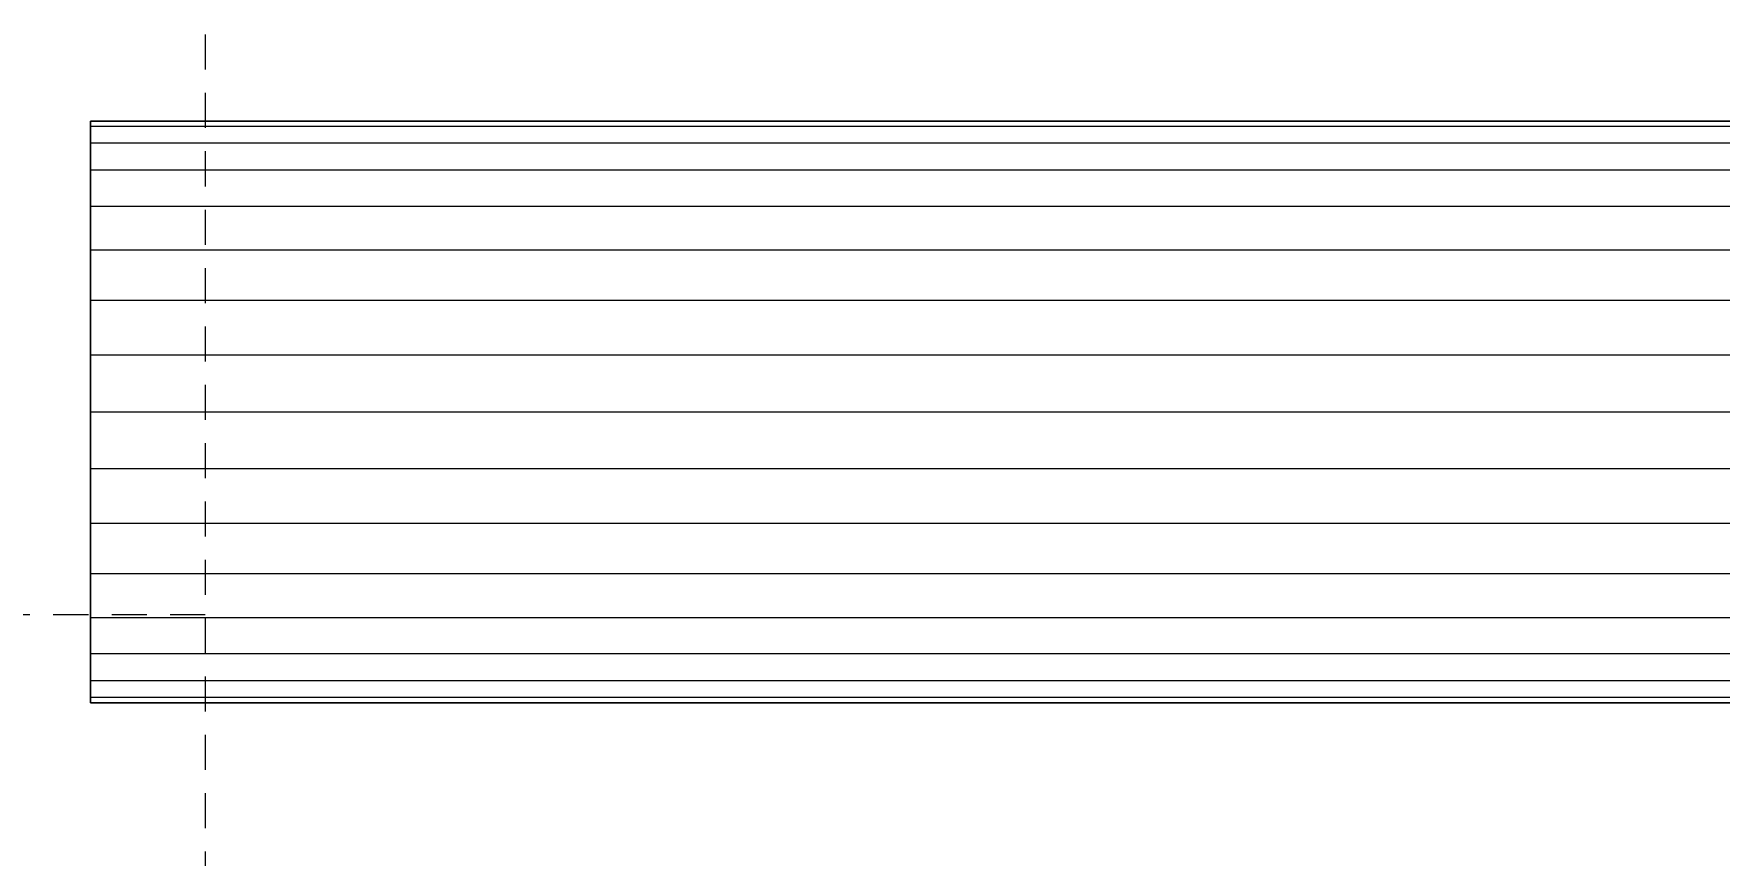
# Model space of a CAD drawing. Header units: millimetres. Extents: x -22443 to 8019, y 3751 to 17584.
# Drawn here: x -19439.3 to -19324.7, y 12700.1 to 12756 of the extents above; entities that cross this region are included whole.
import ezdxf

# ---------------------------------------------------------------- set-up
doc = ezdxf.new("R2010")
doc.units = ezdxf.units.MM
doc.linetypes.add('Overhead', pattern=[3.96875, 2.38125, -1.5875])
for name, color, linetype, lineweight in [('A-ANNO-DIMS', 211, 'Continuous', 9), ('A-ANNO-DIMS-50', 211, 'Continuous', 9), ('A-GENM', 13, 'Continuous', 18), ('S-STRS-MBND', 31, 'Overhead', 18)]:
    doc.layers.add(name, color=color, linetype=linetype, lineweight=lineweight)
doc.styles.add('Arial', font='arial.ttf', dxfattribs={"height": 125})
doc.dimstyles.new('Diagonal_-_2_5mm_Arial', dxfattribs={"dimscale": 304.8, "dimtxt": 127.532425, "dimasz": 0.492126, "dimexe": 0.393701, "dimexo": 0.246063, "dimgap": 0.287073, "dimtad": 1, "dimdec": 0, "dimzin": 0, "dimdsep": 46, "dimtxsty": 'Arial', "dimblk1": 'OBLIQUE', "dimblk2": 'OBLIQUE', "dimsah": 1, "dimcen": 0.09, "dimdle": 0.393701, "dimazin": 0, "dimtfac": 1, "dimtdec": 4, "dimtix": 1, "dimtmove": 0, "dimatfit": 3, "dimfxl": 1, "dimtvp": 1, "dimtolj": 1, "dimtzin": 0, "dimarcsym": 2})

# ---------------------------------------------------------------- blocks, each defined once
blk = doc.blocks.new('Nevera de autoservicio single - Nevera de autoservicio single-466915-Level 1')
at = {"layer": 'A-GENM'}
for p, q in [((255.92, 585.81), (255.92, 586.19)), ((255.92, 586.19), (255.92, 585.81)), ((454.75, 586.19), (255.92, 586.19)), ((255.92, 586.19), (255.92, 585.81)), ((454.75, 586.19), (255.92, 586.19)), ((255.92, 586.19), (255.92, 585.81)), ((255.92, 585.81), (255.92, 586.19)), ((255.92, 586.19), (255.92, 585.81)), ((454.75, 586.19), (255.92, 586.19)), ((255.92, 585.81), (255.92, 586.19)), ((454.75, 586.19), (255.92, 586.19)), ((255.92, 586.19), (255.92, 585.81)), ((255.92, 585.81), (255.92, 586.19)), ((255.92, 586.19), (255.92, 585.81)), ((454.75, 586.19), (255.92, 586.19)), ((255.92, 585.81), (255.92, 586.19)), ((454.75, 586.19), (255.92, 586.19)), ((255.92, 586.19), (255.92, 585.81)), ((255.92, 585.81), (255.92, 586.19)), ((255.92, 586.19), (255.92, 585.81)), ((454.75, 586.19), (255.92, 586.19)), ((255.92, 586.19), (255.92, 585.81)), ((454.75, 586.19), (255.92, 586.19)), ((255.92, 586.19), (255.92, 585.81)), ((255.92, 585.81), (255.92, 586.19)), ((255.92, 586.19), (255.92, 585.81)), ((255.92, 586.19), (454.75, 586.19)), ((255.92, 586.19), (255.92, 585.81)), ((454.75, 586.19), (255.92, 586.19)), ((255.92, 586.19), (255.92, 585.81)), ((255.92, 585.81), (255.92, 586.19)), ((255.92, 586.19), (255.92, 585.81)), ((255.92, 586.19), (454.75, 586.19)), ((255.92, 586.19), (255.92, 585.81)), ((454.75, 586.19), (255.92, 586.19)), ((255.92, 586.19), (255.92, 585.81)), ((255.92, 584.68), (255.92, 585.81)), ((255.92, 585.81), (255.92, 584.68)), ((454.75, 585.81), (255.92, 585.81)), ((454.75, 585.81), (255.92, 585.81)), ((255.92, 584.68), (255.92, 585.81)), ((454.75, 585.81), (255.92, 585.81)), ((255.92, 585.81), (255.92, 584.68)), ((454.75, 585.81), (255.92, 585.81)), ((255.92, 584.68), (255.92, 585.81)), ((255.92, 585.81), (255.92, 584.68)), ((454.75, 585.81), (255.92, 585.81)), ((454.75, 585.81), (255.92, 585.81)), ((255.92, 584.68), (255.92, 585.81)), ((454.75, 585.81), (255.92, 585.81)), ((255.92, 585.81), (255.92, 584.68)), ((454.75, 585.81), (255.92, 585.81)), ((255.92, 584.68), (255.92, 585.81)), ((255.92, 585.81), (255.92, 584.68)), ((454.75, 585.81), (255.92, 585.81)), ((454.75, 585.81), (255.92, 585.81)), ((255.92, 584.68), (255.92, 585.81)), ((454.75, 585.81), (255.92, 585.81)), ((255.92, 585.81), (255.92, 584.68)), ((454.75, 585.81), (255.92, 585.81)), ((255.92, 584.68), (255.92, 585.81)), ((255.92, 585.81), (255.92, 584.68)), ((454.75, 585.81), (255.92, 585.81)), ((454.75, 585.81), (255.92, 585.81)), ((255.92, 584.68), (255.92, 585.81)), ((454.75, 585.81), (255.92, 585.81)), ((255.92, 585.81), (255.92, 584.68)), ((454.75, 585.81), (255.92, 585.81)), ((255.92, 584.68), (255.92, 585.81)), ((255.92, 585.81), (255.92, 584.68)), ((454.75, 585.81), (255.92, 585.81)), ((454.75, 585.81), (255.92, 585.81)), ((255.92, 584.68), (255.92, 585.81)), ((454.75, 585.81), (255.92, 585.81)), ((255.92, 585.81), (255.92, 584.68)), ((454.75, 585.81), (255.92, 585.81)), ((255.92, 584.68), (255.92, 585.81)), ((255.92, 585.81), (255.92, 584.68)), ((454.75, 585.81), (255.92, 585.81)), ((454.75, 585.81), (255.92, 585.81)), ((255.92, 584.68), (255.92, 585.81)), ((454.75, 585.81), (255.92, 585.81)), ((255.92, 585.81), (255.92, 584.68)), ((454.75, 585.81), (255.92, 585.81)), ((255.92, 582.86), (255.92, 584.68)), ((255.92, 582.86), (255.92, 584.68)), ((454.75, 584.68), (255.92, 584.68)), ((454.75, 584.68), (255.92, 584.68)), ((255.92, 582.86), (255.92, 584.68)), ((454.75, 584.68), (255.92, 584.68)), ((255.92, 584.68), (255.92, 582.86)), ((454.75, 584.68), (255.92, 584.68)), ((255.92, 582.86), (255.92, 584.68)), ((255.92, 582.86), (255.92, 584.68)), ((454.75, 584.68), (255.92, 584.68)), ((454.75, 584.68), (255.92, 584.68)), ((255.92, 582.86), (255.92, 584.68)), ((454.75, 584.68), (255.92, 584.68)), ((255.92, 584.68), (255.92, 582.86)), ((454.75, 584.68), (255.92, 584.68)), ((255.92, 582.86), (255.92, 584.68)), ((255.92, 582.86), (255.92, 584.68)), ((454.75, 584.68), (255.92, 584.68)), ((454.75, 584.68), (255.92, 584.68)), ((255.92, 582.86), (255.92, 584.68)), ((454.75, 584.68), (255.92, 584.68)), ((255.92, 584.68), (255.92, 582.86)), ((454.75, 584.68), (255.92, 584.68)), ((255.92, 582.86), (255.92, 584.68)), ((255.92, 582.86), (255.92, 584.68)), ((454.75, 584.68), (255.92, 584.68)), ((454.75, 584.68), (255.92, 584.68)), ((255.92, 582.86), (255.92, 584.68)), ((454.75, 584.68), (255.92, 584.68)), ((255.92, 584.68), (255.92, 582.86)), ((454.75, 584.68), (255.92, 584.68)), ((255.92, 582.86), (255.92, 584.68)), ((255.92, 582.86), (255.92, 584.68)), ((454.75, 584.68), (255.92, 584.68)), ((454.75, 584.68), (255.92, 584.68)), ((255.92, 582.86), (255.92, 584.68)), ((454.75, 584.68), (255.92, 584.68)), ((255.92, 584.68), (255.92, 582.86)), ((454.75, 584.68), (255.92, 584.68)), ((255.92, 582.86), (255.92, 584.68)), ((255.92, 582.86), (255.92, 584.68)), ((454.75, 584.68), (255.92, 584.68)), ((454.75, 584.68), (255.92, 584.68)), ((255.92, 582.86), (255.92, 584.68)), ((454.75, 584.68), (255.92, 584.68)), ((255.92, 584.68), (255.92, 582.86)), ((454.75, 584.68), (255.92, 584.68)), ((255.92, 580.39), (255.92, 582.86)), ((255.92, 582.86), (255.92, 580.39)), ((454.75, 582.86), (255.92, 582.86)), ((454.75, 582.86), (255.92, 582.86)), ((255.92, 580.39), (255.92, 582.86)), ((454.75, 582.86), (255.92, 582.86)), ((255.92, 582.86), (255.92, 580.39)), ((454.75, 582.86), (255.92, 582.86)), ((255.92, 580.39), (255.92, 582.86)), ((255.92, 582.86), (255.92, 580.39)), ((454.75, 582.86), (255.92, 582.86)), ((454.75, 582.86), (255.92, 582.86)), ((255.92, 580.39), (255.92, 582.86)), ((454.75, 582.86), (255.92, 582.86)), ((255.92, 582.86), (255.92, 580.39)), ((454.75, 582.86), (255.92, 582.86)), ((255.92, 580.39), (255.92, 582.86)), ((255.92, 580.39), (255.92, 582.86)), ((454.75, 582.86), (255.92, 582.86)), ((454.75, 582.86), (255.92, 582.86)), ((255.92, 580.39), (255.92, 582.86)), ((454.75, 582.86), (255.92, 582.86)), ((255.92, 582.86), (255.92, 580.39)), ((454.75, 582.86), (255.92, 582.86)), ((255.92, 580.39), (255.92, 582.86)), ((255.92, 582.86), (255.92, 580.39)), ((454.75, 582.86), (255.92, 582.86)), ((454.75, 582.86), (255.92, 582.86)), ((255.92, 580.39), (255.92, 582.86)), ((454.75, 582.86), (255.92, 582.86)), ((255.92, 582.86), (255.92, 580.39)), ((454.75, 582.86), (255.92, 582.86)), ((255.92, 580.39), (255.92, 582.86)), ((255.92, 580.39), (255.92, 582.86)), ((454.75, 582.86), (255.92, 582.86)), ((454.75, 582.86), (255.92, 582.86)), ((255.92, 580.39), (255.92, 582.86)), ((454.75, 582.86), (255.92, 582.86)), ((255.92, 582.86), (255.92, 580.39)), ((454.75, 582.86), (255.92, 582.86)), ((255.92, 580.39), (255.92, 582.86)), ((255.92, 580.39), (255.92, 582.86)), ((454.75, 582.86), (255.92, 582.86)), ((454.75, 582.86), (255.92, 582.86)), ((255.92, 580.39), (255.92, 582.86)), ((454.75, 582.86), (255.92, 582.86)), ((255.92, 582.86), (255.92, 580.39)), ((454.75, 582.86), (255.92, 582.86)), ((255.92, 580.39), (255.92, 577.4)), ((255.92, 580.39), (255.92, 577.4)), ((454.75, 580.39), (255.92, 580.39)), ((454.75, 580.39), (255.92, 580.39)), ((255.92, 577.4), (255.92, 580.39)), ((454.75, 580.39), (255.92, 580.39)), ((255.92, 580.39), (255.92, 577.4)), ((454.75, 580.39), (255.92, 580.39)), ((255.92, 580.39), (255.92, 577.4)), ((255.92, 580.39), (255.92, 577.4)), ((454.75, 580.39), (255.92, 580.39)), ((454.75, 580.39), (255.92, 580.39)), ((255.92, 577.4), (255.92, 580.39)), ((454.75, 580.39), (255.92, 580.39)), ((255.92, 580.39), (255.92, 577.4)), ((454.75, 580.39), (255.92, 580.39)), ((255.92, 577.4), (255.92, 580.39)), ((255.92, 580.39), (255.92, 577.4)), ((454.75, 580.39), (255.92, 580.39)), ((454.75, 580.39), (255.92, 580.39)), ((255.92, 577.4), (255.92, 580.39)), ((454.75, 580.39), (255.92, 580.39)), ((255.92, 580.39), (255.92, 577.4)), ((454.75, 580.39), (255.92, 580.39)), ((255.92, 580.39), (255.92, 577.4)), ((255.92, 580.39), (255.92, 577.4)), ((454.75, 580.39), (255.92, 580.39)), ((454.75, 580.39), (255.92, 580.39)), ((255.92, 577.4), (255.92, 580.39)), ((454.75, 580.39), (255.92, 580.39)), ((255.92, 580.39), (255.92, 577.4)), ((454.75, 580.39), (255.92, 580.39)), ((255.92, 580.39), (255.92, 577.4)), ((255.92, 580.39), (255.92, 577.4)), ((454.75, 580.39), (255.92, 580.39)), ((454.75, 580.39), (255.92, 580.39)), ((255.92, 577.4), (255.92, 580.39)), ((454.75, 580.39), (255.92, 580.39)), ((255.92, 580.39), (255.92, 577.4)), ((454.75, 580.39), (255.92, 580.39)), ((255.92, 577.4), (255.92, 580.39)), ((255.92, 580.39), (255.92, 577.4)), ((454.75, 580.39), (255.92, 580.39)), ((454.75, 580.39), (255.92, 580.39)), ((255.92, 577.4), (255.92, 580.39)), ((454.75, 580.39), (255.92, 580.39)), ((255.92, 580.39), (255.92, 577.4)), ((454.75, 580.39), (255.92, 580.39)), ((255.92, 573.98), (255.92, 577.4)), ((255.92, 577.4), (255.92, 573.98)), ((454.75, 577.4), (255.92, 577.4)), ((454.75, 577.4), (255.92, 577.4)), ((255.92, 573.98), (255.92, 577.4)), ((454.75, 577.4), (255.92, 577.4)), ((255.92, 577.4), (255.92, 573.98)), ((454.75, 577.4), (255.92, 577.4)), ((255.92, 573.98), (255.92, 577.4)), ((255.92, 577.4), (255.92, 573.98)), ((454.75, 577.4), (255.92, 577.4)), ((454.75, 577.4), (255.92, 577.4)), ((255.92, 573.98), (255.92, 577.4)), ((454.75, 577.4), (255.92, 577.4)), ((255.92, 577.4), (255.92, 573.98)), ((454.75, 577.4), (255.92, 577.4)), ((255.92, 577.4), (255.92, 573.98)), ((255.92, 577.4), (255.92, 573.98)), ((454.75, 577.4), (255.92, 577.4)), ((454.75, 577.4), (255.92, 577.4)), ((255.92, 573.98), (255.92, 577.4)), ((454.75, 577.4), (255.92, 577.4)), ((255.92, 577.4), (255.92, 573.98)), ((454.75, 577.4), (255.92, 577.4)), ((255.92, 573.98), (255.92, 577.4)), ((255.92, 577.4), (255.92, 573.98)), ((454.75, 577.4), (255.92, 577.4)), ((454.75, 577.4), (255.92, 577.4)), ((255.92, 573.98), (255.92, 577.4)), ((454.75, 577.4), (255.92, 577.4)), ((255.92, 577.4), (255.92, 573.98)), ((454.75, 577.4), (255.92, 577.4)), ((255.92, 573.98), (255.92, 577.4)), ((255.92, 577.4), (255.92, 573.98)), ((454.75, 577.4), (255.92, 577.4)), ((454.75, 577.4), (255.92, 577.4)), ((255.92, 573.98), (255.92, 577.4)), ((454.75, 577.4), (255.92, 577.4)), ((255.92, 577.4), (255.92, 573.98)), ((454.75, 577.4), (255.92, 577.4)), ((255.92, 577.4), (255.92, 573.98)), ((255.92, 577.4), (255.92, 573.98)), ((454.75, 577.4), (255.92, 577.4)), ((454.75, 577.4), (255.92, 577.4)), ((255.92, 573.98), (255.92, 577.4)), ((454.75, 577.4), (255.92, 577.4)), ((255.92, 577.4), (255.92, 573.98)), ((454.75, 577.4), (255.92, 577.4)), ((255.92, 570.26), (255.92, 573.98)), ((255.92, 570.26), (255.92, 573.98)), ((454.75, 573.98), (255.92, 573.98)), ((454.75, 573.98), (255.92, 573.98)), ((255.92, 570.26), (255.92, 573.98)), ((454.75, 573.98), (255.92, 573.98)), ((255.92, 573.98), (255.92, 570.26)), ((454.75, 573.98), (255.92, 573.98)), ((255.92, 573.98), (255.92, 570.26)), ((255.92, 573.98), (255.92, 570.26)), ((454.75, 573.98), (255.92, 573.98)), ((454.75, 573.98), (255.92, 573.98)), ((255.92, 570.26), (255.92, 573.98)), ((454.75, 573.98), (255.92, 573.98)), ((255.92, 573.98), (255.92, 570.26)), ((454.75, 573.98), (255.92, 573.98)), ((255.92, 570.26), (255.92, 573.98)), ((255.92, 570.26), (255.92, 573.98)), ((454.75, 573.98), (255.92, 573.98)), ((454.75, 573.98), (255.92, 573.98)), ((255.92, 570.26), (255.92, 573.98)), ((454.75, 573.98), (255.92, 573.98)), ((255.92, 573.98), (255.92, 570.26)), ((454.75, 573.98), (255.92, 573.98)), ((255.92, 570.26), (255.92, 573.98)), ((255.92, 570.26), (255.92, 573.98)), ((454.75, 573.98), (255.92, 573.98)), ((454.75, 573.98), (255.92, 573.98)), ((255.92, 570.26), (255.92, 573.98)), ((454.75, 573.98), (255.92, 573.98)), ((255.92, 573.98), (255.92, 570.26)), ((454.75, 573.98), (255.92, 573.98)), ((255.92, 573.98), (255.92, 570.26)), ((255.92, 573.98), (255.92, 570.26)), ((454.75, 573.98), (255.92, 573.98)), ((454.75, 573.98), (255.92, 573.98)), ((255.92, 570.26), (255.92, 573.98)), ((454.75, 573.98), (255.92, 573.98)), ((255.92, 573.98), (255.92, 570.26)), ((454.75, 573.98), (255.92, 573.98)), ((255.92, 570.26), (255.92, 573.98)), ((255.92, 570.26), (255.92, 573.98)), ((454.75, 573.98), (255.92, 573.98)), ((454.75, 573.98), (255.92, 573.98)), ((255.92, 570.26), (255.92, 573.98)), ((454.75, 573.98), (255.92, 573.98)), ((255.92, 573.98), (255.92, 570.26)), ((454.75, 573.98), (255.92, 573.98)), ((255.92, 566.4), (255.92, 570.26)), ((255.92, 566.4), (255.92, 570.26)), ((454.75, 570.26), (255.92, 570.26)), ((454.75, 570.26), (255.92, 570.26)), ((255.92, 566.4), (255.92, 570.26)), ((454.75, 570.26), (255.92, 570.26)), ((255.92, 570.26), (255.92, 566.4)), ((454.75, 570.26), (255.92, 570.26)), ((255.92, 566.4), (255.92, 570.26)), ((255.92, 570.26), (255.92, 566.4)), ((454.75, 570.26), (255.92, 570.26)), ((454.75, 570.26), (255.92, 570.26)), ((255.92, 566.4), (255.92, 570.26)), ((454.75, 570.26), (255.92, 570.26)), ((255.92, 570.26), (255.92, 566.4)), ((454.75, 570.26), (255.92, 570.26)), ((255.92, 566.4), (255.92, 570.26)), ((255.92, 566.4), (255.92, 570.26)), ((454.75, 570.26), (255.92, 570.26)), ((454.75, 570.26), (255.92, 570.26)), ((255.92, 566.4), (255.92, 570.26)), ((454.75, 570.26), (255.92, 570.26)), ((255.92, 570.26), (255.92, 566.4)), ((454.75, 570.26), (255.92, 570.26)), ((255.92, 566.4), (255.92, 570.26)), ((255.92, 566.4), (255.92, 570.26)), ((454.75, 570.26), (255.92, 570.26)), ((454.75, 570.26), (255.92, 570.26)), ((255.92, 566.4), (255.92, 570.26)), ((454.75, 570.26), (255.92, 570.26)), ((255.92, 570.26), (255.92, 566.4)), ((454.75, 570.26), (255.92, 570.26)), ((255.92, 566.4), (255.92, 570.26)), ((255.92, 570.26), (255.92, 566.4)), ((454.75, 570.26), (255.92, 570.26)), ((454.75, 570.26), (255.92, 570.26)), ((255.92, 566.4), (255.92, 570.26)), ((454.75, 570.26), (255.92, 570.26)), ((255.92, 570.26), (255.92, 566.4)), ((454.75, 570.26), (255.92, 570.26)), ((255.92, 566.4), (255.92, 570.26)), ((255.92, 566.4), (255.92, 570.26)), ((454.75, 570.26), (255.92, 570.26)), ((454.75, 570.26), (255.92, 570.26)), ((255.92, 566.4), (255.92, 570.26)), ((454.75, 570.26), (255.92, 570.26)), ((255.92, 570.26), (255.92, 566.4)), ((454.75, 570.26), (255.92, 570.26)), ((255.92, 566.4), (255.92, 562.54)), ((255.92, 566.4), (255.92, 562.54)), ((454.75, 566.4), (255.92, 566.4)), ((454.75, 566.4), (255.92, 566.4)), ((255.92, 562.54), (255.92, 566.4)), ((454.75, 566.4), (255.92, 566.4)), ((255.92, 566.4), (255.92, 562.54)), ((454.75, 566.4), (255.92, 566.4)), ((255.92, 566.4), (255.92, 562.54)), ((255.92, 566.4), (255.92, 562.54)), ((454.75, 566.4), (255.92, 566.4)), ((454.75, 566.4), (255.92, 566.4)), ((255.92, 562.54), (255.92, 566.4)), ((454.75, 566.4), (255.92, 566.4)), ((255.92, 566.4), (255.92, 562.54)), ((454.75, 566.4), (255.92, 566.4)), ((255.92, 566.4), (255.92, 562.54)), ((255.92, 566.4), (255.92, 562.54)), ((454.75, 566.4), (255.92, 566.4)), ((454.75, 566.4), (255.92, 566.4)), ((255.92, 562.54), (255.92, 566.4)), ((454.75, 566.4), (255.92, 566.4)), ((255.92, 566.4), (255.92, 562.54)), ((454.75, 566.4), (255.92, 566.4)), ((255.92, 566.4), (255.92, 562.54)), ((255.92, 566.4), (255.92, 562.54)), ((454.75, 566.4), (255.92, 566.4)), ((454.75, 566.4), (255.92, 566.4)), ((255.92, 562.54), (255.92, 566.4)), ((454.75, 566.4), (255.92, 566.4)), ((255.92, 566.4), (255.92, 562.54)), ((454.75, 566.4), (255.92, 566.4)), ((255.92, 566.4), (255.92, 562.54)), ((255.92, 566.4), (255.92, 562.54)), ((454.75, 566.4), (255.92, 566.4)), ((454.75, 566.4), (255.92, 566.4)), ((255.92, 562.54), (255.92, 566.4)), ((454.75, 566.4), (255.92, 566.4)), ((255.92, 566.4), (255.92, 562.54)), ((454.75, 566.4), (255.92, 566.4)), ((255.92, 566.4), (255.92, 562.54)), ((255.92, 566.4), (255.92, 562.54)), ((454.75, 566.4), (255.92, 566.4)), ((454.75, 566.4), (255.92, 566.4)), ((255.92, 562.54), (255.92, 566.4)), ((454.75, 566.4), (255.92, 566.4)), ((255.92, 566.4), (255.92, 562.54)), ((454.75, 566.4), (255.92, 566.4)), ((255.92, 562.54), (255.92, 558.83)), ((255.92, 562.54), (255.92, 558.83)), ((454.75, 562.54), (255.92, 562.54)), ((454.75, 562.54), (255.92, 562.54)), ((255.92, 558.83), (255.92, 562.54)), ((454.75, 562.54), (255.92, 562.54)), ((255.92, 562.54), (255.92, 558.83)), ((454.75, 562.54), (255.92, 562.54)), ((255.92, 558.83), (255.92, 562.54)), ((255.92, 562.54), (255.92, 558.83)), ((454.75, 562.54), (255.92, 562.54)), ((454.75, 562.54), (255.92, 562.54)), ((255.92, 558.83), (255.92, 562.54)), ((454.75, 562.54), (255.92, 562.54)), ((255.92, 562.54), (255.92, 558.83)), ((454.75, 562.54), (255.92, 562.54)), ((255.92, 562.54), (255.92, 558.83)), ((255.92, 562.54), (255.92, 558.83)), ((454.75, 562.54), (255.92, 562.54)), ((454.75, 562.54), (255.92, 562.54)), ((255.92, 558.83), (255.92, 562.54)), ((454.75, 562.54), (255.92, 562.54)), ((255.92, 562.54), (255.92, 558.83)), ((454.75, 562.54), (255.92, 562.54)), ((255.92, 562.54), (255.92, 558.83)), ((255.92, 562.54), (255.92, 558.83)), ((454.75, 562.54), (255.92, 562.54)), ((454.75, 562.54), (255.92, 562.54)), ((255.92, 558.83), (255.92, 562.54)), ((454.75, 562.54), (255.92, 562.54)), ((255.92, 562.54), (255.92, 558.83)), ((454.75, 562.54), (255.92, 562.54)), ((255.92, 558.83), (255.92, 562.54)), ((255.92, 562.54), (255.92, 558.83)), ((454.75, 562.54), (255.92, 562.54)), ((454.75, 562.54), (255.92, 562.54)), ((255.92, 558.83), (255.92, 562.54)), ((454.75, 562.54), (255.92, 562.54)), ((255.92, 562.54), (255.92, 558.83)), ((454.75, 562.54), (255.92, 562.54)), ((255.92, 562.54), (255.92, 558.83)), ((255.92, 562.54), (255.92, 558.83)), ((454.75, 562.54), (255.92, 562.54)), ((454.75, 562.54), (255.92, 562.54)), ((255.92, 558.83), (255.92, 562.54)), ((454.75, 562.54), (255.92, 562.54)), ((255.92, 562.54), (255.92, 558.83)), ((454.75, 562.54), (255.92, 562.54)), ((255.92, 555.41), (255.92, 558.83)), ((255.92, 555.41), (255.92, 558.83)), ((454.75, 558.83), (255.92, 558.83)), ((454.75, 558.83), (255.92, 558.83)), ((255.92, 555.41), (255.92, 558.83)), ((454.75, 558.83), (255.92, 558.83)), ((255.92, 558.83), (255.92, 555.41)), ((454.75, 558.83), (255.92, 558.83)), ((255.92, 558.83), (255.92, 555.41)), ((255.92, 558.83), (255.92, 555.41)), ((454.75, 558.83), (255.92, 558.83)), ((454.75, 558.83), (255.92, 558.83)), ((255.92, 555.41), (255.92, 558.83)), ((454.75, 558.83), (255.92, 558.83)), ((255.92, 558.83), (255.92, 555.41)), ((454.75, 558.83), (255.92, 558.83)), ((255.92, 555.41), (255.92, 558.83)), ((255.92, 555.41), (255.92, 558.83)), ((454.75, 558.83), (255.92, 558.83)), ((454.75, 558.83), (255.92, 558.83)), ((255.92, 555.41), (255.92, 558.83)), ((454.75, 558.83), (255.92, 558.83)), ((255.92, 558.83), (255.92, 555.41)), ((454.75, 558.83), (255.92, 558.83)), ((255.92, 555.41), (255.92, 558.83)), ((255.92, 555.41), (255.92, 558.83)), ((454.75, 558.83), (255.92, 558.83)), ((454.75, 558.83), (255.92, 558.83)), ((255.92, 555.41), (255.92, 558.83)), ((454.75, 558.83), (255.92, 558.83)), ((255.92, 558.83), (255.92, 555.41)), ((454.75, 558.83), (255.92, 558.83)), ((255.92, 558.83), (255.92, 555.41)), ((255.92, 558.83), (255.92, 555.41)), ((454.75, 558.83), (255.92, 558.83)), ((454.75, 558.83), (255.92, 558.83)), ((255.92, 555.41), (255.92, 558.83)), ((454.75, 558.83), (255.92, 558.83)), ((255.92, 558.83), (255.92, 555.41)), ((454.75, 558.83), (255.92, 558.83)), ((255.92, 555.41), (255.92, 558.83)), ((255.92, 555.41), (255.92, 558.83)), ((454.75, 558.83), (255.92, 558.83)), ((454.75, 558.83), (255.92, 558.83)), ((255.92, 555.41), (255.92, 558.83)), ((454.75, 558.83), (255.92, 558.83)), ((255.92, 558.83), (255.92, 555.41)), ((454.75, 558.83), (255.92, 558.83)), ((255.92, 555.41), (255.92, 552.41)), ((255.92, 555.41), (255.92, 552.41)), ((454.75, 555.41), (255.92, 555.41)), ((454.75, 555.41), (255.92, 555.41)), ((255.92, 552.41), (255.92, 555.41)), ((454.75, 555.41), (255.92, 555.41)), ((255.92, 555.41), (255.92, 552.41)), ((454.75, 555.41), (255.92, 555.41)), ((255.92, 552.41), (255.92, 555.41)), ((255.92, 552.41), (255.92, 555.41)), ((454.75, 555.41), (255.92, 555.41)), ((454.75, 555.41), (255.92, 555.41)), ((255.92, 552.41), (255.92, 555.41)), ((454.75, 555.41), (255.92, 555.41)), ((255.92, 555.41), (255.92, 552.41)), ((454.75, 555.41), (255.92, 555.41)), ((255.92, 555.41), (255.92, 552.41)), ((255.92, 555.41), (255.92, 552.41)), ((454.75, 555.41), (255.92, 555.41)), ((454.75, 555.41), (255.92, 555.41)), ((255.92, 552.41), (255.92, 555.41)), ((454.75, 555.41), (255.92, 555.41)), ((255.92, 555.41), (255.92, 552.41)), ((454.75, 555.41), (255.92, 555.41)), ((255.92, 555.41), (255.92, 552.41)), ((255.92, 555.41), (255.92, 552.41)), ((454.75, 555.41), (255.92, 555.41)), ((454.75, 555.41), (255.92, 555.41)), ((255.92, 552.41), (255.92, 555.41)), ((454.75, 555.41), (255.92, 555.41)), ((255.92, 555.41), (255.92, 552.41)), ((454.75, 555.41), (255.92, 555.41)), ((255.92, 552.41), (255.92, 555.41)), ((255.92, 552.41), (255.92, 555.41)), ((454.75, 555.41), (255.92, 555.41)), ((454.75, 555.41), (255.92, 555.41)), ((255.92, 552.41), (255.92, 555.41)), ((454.75, 555.41), (255.92, 555.41)), ((255.92, 555.41), (255.92, 552.41)), ((454.75, 555.41), (255.92, 555.41)), ((255.92, 555.41), (255.92, 552.41)), ((255.92, 555.41), (255.92, 552.41)), ((454.75, 555.41), (255.92, 555.41)), ((454.75, 555.41), (255.92, 555.41)), ((255.92, 552.41), (255.92, 555.41)), ((454.75, 555.41), (255.92, 555.41)), ((255.92, 555.41), (255.92, 552.41)), ((454.75, 555.41), (255.92, 555.41)), ((255.92, 552.41), (255.92, 549.95)), ((255.92, 549.95), (255.92, 552.41)), ((454.75, 552.41), (255.92, 552.41)), ((454.75, 552.41), (255.92, 552.41)), ((255.92, 549.95), (255.92, 552.41)), ((454.75, 552.41), (255.92, 552.41)), ((255.92, 552.41), (255.92, 549.95)), ((454.75, 552.41), (255.92, 552.41)), ((255.92, 552.41), (255.92, 549.95)), ((255.92, 552.41), (255.92, 549.95)), ((454.75, 552.41), (255.92, 552.41)), ((454.75, 552.41), (255.92, 552.41)), ((255.92, 549.95), (255.92, 552.41)), ((454.75, 552.41), (255.92, 552.41)), ((255.92, 552.41), (255.92, 549.95)), ((454.75, 552.41), (255.92, 552.41)), ((255.92, 552.41), (255.92, 549.95)), ((255.92, 549.95), (255.92, 552.41)), ((454.75, 552.41), (255.92, 552.41)), ((454.75, 552.41), (255.92, 552.41)), ((255.92, 549.95), (255.92, 552.41)), ((454.75, 552.41), (255.92, 552.41)), ((255.92, 552.41), (255.92, 549.95)), ((454.75, 552.41), (255.92, 552.41)), ((255.92, 552.41), (255.92, 549.95)), ((255.92, 549.95), (255.92, 552.41)), ((454.75, 552.41), (255.92, 552.41)), ((454.75, 552.41), (255.92, 552.41)), ((255.92, 549.95), (255.92, 552.41)), ((454.75, 552.41), (255.92, 552.41)), ((255.92, 552.41), (255.92, 549.95)), ((454.75, 552.41), (255.92, 552.41)), ((255.92, 552.41), (255.92, 549.95)), ((255.92, 552.41), (255.92, 549.95)), ((454.75, 552.41), (255.92, 552.41)), ((454.75, 552.41), (255.92, 552.41)), ((255.92, 549.95), (255.92, 552.41)), ((454.75, 552.41), (255.92, 552.41)), ((255.92, 552.41), (255.92, 549.95)), ((454.75, 552.41), (255.92, 552.41)), ((255.92, 552.41), (255.92, 549.95)), ((255.92, 549.95), (255.92, 552.41)), ((454.75, 552.41), (255.92, 552.41)), ((454.75, 552.41), (255.92, 552.41)), ((255.92, 549.95), (255.92, 552.41)), ((454.75, 552.41), (255.92, 552.41)), ((255.92, 552.41), (255.92, 549.95)), ((454.75, 552.41), (255.92, 552.41)), ((255.92, 549.95), (255.92, 548.12)), ((255.92, 548.12), (255.92, 549.95)), ((454.75, 549.95), (255.92, 549.95)), ((454.75, 549.95), (255.92, 549.95)), ((255.92, 548.12), (255.92, 549.95)), ((454.75, 549.95), (255.92, 549.95)), ((255.92, 549.95), (255.92, 548.12)), ((454.75, 549.95), (255.92, 549.95)), ((255.92, 548.12), (255.92, 549.95)), ((255.92, 548.12), (255.92, 549.95)), ((454.75, 549.95), (255.92, 549.95)), ((454.75, 549.95), (255.92, 549.95)), ((255.92, 548.12), (255.92, 549.95)), ((454.75, 549.95), (255.92, 549.95)), ((255.92, 549.95), (255.92, 548.12)), ((454.75, 549.95), (255.92, 549.95)), ((255.92, 548.12), (255.92, 549.95)), ((255.92, 548.12), (255.92, 549.95)), ((454.75, 549.95), (255.92, 549.95)), ((454.75, 549.95), (255.92, 549.95)), ((255.92, 548.12), (255.92, 549.95)), ((454.75, 549.95), (255.92, 549.95)), ((255.92, 549.95), (255.92, 548.12)), ((454.75, 549.95), (255.92, 549.95)), ((255.92, 549.95), (255.92, 548.12)), ((255.92, 548.12), (255.92, 549.95)), ((454.75, 549.95), (255.92, 549.95)), ((454.75, 549.95), (255.92, 549.95)), ((255.92, 548.12), (255.92, 549.95)), ((454.75, 549.95), (255.92, 549.95)), ((255.92, 549.95), (255.92, 548.12)), ((454.75, 549.95), (255.92, 549.95)), ((255.92, 548.12), (255.92, 549.95)), ((255.92, 548.12), (255.92, 549.95)), ((454.75, 549.95), (255.92, 549.95)), ((454.75, 549.95), (255.92, 549.95)), ((255.92, 548.12), (255.92, 549.95)), ((454.75, 549.95), (255.92, 549.95)), ((255.92, 549.95), (255.92, 548.12)), ((454.75, 549.95), (255.92, 549.95)), ((255.92, 548.12), (255.92, 549.95)), ((255.92, 548.12), (255.92, 549.95)), ((454.75, 549.95), (255.92, 549.95)), ((454.75, 549.95), (255.92, 549.95)), ((255.92, 548.12), (255.92, 549.95)), ((454.75, 549.95), (255.92, 549.95)), ((255.92, 549.95), (255.92, 548.12)), ((454.75, 549.95), (255.92, 549.95)), ((255.92, 547), (255.92, 548.12)), ((255.92, 547), (255.92, 548.12)), ((454.75, 548.12), (255.92, 548.12)), ((454.75, 548.12), (255.92, 548.12)), ((255.92, 547), (255.92, 548.12)), ((454.75, 548.12), (255.92, 548.12)), ((255.92, 548.12), (255.92, 547)), ((454.75, 548.12), (255.92, 548.12)), ((255.92, 547), (255.92, 548.12)), ((255.92, 547), (255.92, 548.12)), ((454.75, 548.12), (255.92, 548.12)), ((454.75, 548.12), (255.92, 548.12)), ((255.92, 547), (255.92, 548.12)), ((454.75, 548.12), (255.92, 548.12)), ((255.92, 548.12), (255.92, 547)), ((454.75, 548.12), (255.92, 548.12)), ((255.92, 547), (255.92, 548.12)), ((255.92, 547), (255.92, 548.12)), ((454.75, 548.12), (255.92, 548.12)), ((454.75, 548.12), (255.92, 548.12)), ((255.92, 547), (255.92, 548.12)), ((454.75, 548.12), (255.92, 548.12)), ((255.92, 548.12), (255.92, 547)), ((454.75, 548.12), (255.92, 548.12)), ((255.92, 547), (255.92, 548.12)), ((255.92, 547), (255.92, 548.12)), ((454.75, 548.12), (255.92, 548.12)), ((454.75, 548.12), (255.92, 548.12)), ((255.92, 547), (255.92, 548.12)), ((454.75, 548.12), (255.92, 548.12)), ((255.92, 548.12), (255.92, 547)), ((454.75, 548.12), (255.92, 548.12)), ((255.92, 547), (255.92, 548.12)), ((255.92, 547), (255.92, 548.12)), ((454.75, 548.12), (255.92, 548.12)), ((454.75, 548.12), (255.92, 548.12)), ((255.92, 547), (255.92, 548.12)), ((454.75, 548.12), (255.92, 548.12)), ((255.92, 548.12), (255.92, 547)), ((454.75, 548.12), (255.92, 548.12)), ((255.92, 547), (255.92, 548.12)), ((255.92, 547), (255.92, 548.12)), ((454.75, 548.12), (255.92, 548.12)), ((454.75, 548.12), (255.92, 548.12)), ((255.92, 547), (255.92, 548.12)), ((454.75, 548.12), (255.92, 548.12)), ((255.92, 548.12), (255.92, 547)), ((454.75, 548.12), (255.92, 548.12)), ((255.92, 547), (255.92, 546.62)), ((255.92, 547), (255.92, 546.62)), ((454.75, 547), (255.92, 547)), ((454.75, 547), (255.92, 547)), ((255.92, 547), (255.92, 546.62)), ((454.75, 547), (255.92, 547)), ((255.92, 547), (255.92, 546.62)), ((454.75, 547), (255.92, 547)), ((255.92, 547), (255.92, 546.62)), ((255.92, 547), (255.92, 546.62)), ((454.75, 547), (255.92, 547)), ((454.75, 547), (255.92, 547)), ((255.92, 546.62), (255.92, 547)), ((454.75, 547), (255.92, 547)), ((255.92, 547), (255.92, 546.62)), ((454.75, 547), (255.92, 547)), ((255.92, 547), (255.92, 546.62)), ((255.92, 547), (255.92, 546.62)), ((454.75, 547), (255.92, 547)), ((454.75, 547), (255.92, 547)), ((255.92, 546.62), (255.92, 547)), ((454.75, 547), (255.92, 547)), ((255.92, 547), (255.92, 546.62)), ((454.75, 547), (255.92, 547)), ((255.92, 547), (255.92, 546.62)), ((255.92, 547), (255.92, 546.62)), ((454.75, 547), (255.92, 547)), ((454.75, 547), (255.92, 547)), ((255.92, 547), (255.92, 546.62)), ((454.75, 547), (255.92, 547)), ((255.92, 547), (255.92, 546.62)), ((454.75, 547), (255.92, 547)), ((255.92, 547), (255.92, 546.62)), ((255.92, 547), (255.92, 546.62)), ((454.75, 547), (255.92, 547)), ((255.92, 546.62), (255.92, 547)), ((454.75, 547), (255.92, 547)), ((454.75, 547), (255.92, 547)), ((255.92, 547), (255.92, 546.62)), ((454.75, 547), (255.92, 547)), ((255.92, 547), (255.92, 546.62)), ((255.92, 547), (255.92, 546.62)), ((454.75, 547), (255.92, 547)), ((255.92, 546.62), (255.92, 547)), ((454.75, 547), (255.92, 547)), ((454.75, 547), (255.92, 547)), ((255.92, 547), (255.92, 546.62)), ((454.75, 547), (255.92, 547)), ((454.75, 546.62), (255.92, 546.62)), ((454.75, 546.62), (255.92, 546.62)), ((454.75, 546.62), (255.92, 546.62)), ((454.75, 546.62), (255.92, 546.62)), ((454.75, 546.62), (255.92, 546.62)), ((454.75, 546.62), (255.92, 546.62)), ((454.75, 546.62), (255.92, 546.62)), ((454.75, 546.62), (255.92, 546.62)), ((255.92, 546.62), (454.75, 546.62)), ((454.75, 546.62), (255.92, 546.62)), ((255.92, 546.62), (454.75, 546.62)), ((454.75, 546.62), (255.92, 546.62))]:
    blk.add_line(p, q, dxfattribs=at)
blk = doc.blocks.new('DIMBLOCK4-Level 1')
at = {"layer": 'A-ANNO-DIMS-50'}
for p, q in [((-22191.52, 15666.47), (-22191.52, 7546.47)), ((-22191.52, 15546.47), (-22311.52, 15546.47)), ((-22191.52, 15546.47), (-11329.57, 15546.47)), ((-22191.52, 7666.47), (-22311.52, 7666.47)), ((-22191.52, 7666.47), (-20582.65, 7666.47))]:
    blk.add_line(p, q, dxfattribs=at)
at = {"layer": 'A-ANNO-DIMS-50', "lineweight": 35}
for p, q in [((-22191.52, 15546.47), (-22266.52, 15621.47)), ((-22191.52, 15546.47), (-22116.52, 15471.47)), ((-22191.52, 7666.47), (-22266.52, 7741.47)), ((-22191.52, 7666.47), (-22116.52, 7591.47))]:
    blk.add_line(p, q, dxfattribs=at)
at = {"layer": 'A-ANNO-DIMS-50', "color": 0, "insert": (-22441.3, 11414.19), "char_height": 125, "width": 461.4712, "attachment_point": 1, "rotation": 90, "line_spacing_factor": 0.941778, "style": 'Arial'}
blk.add_mtext('7880', dxfattribs=at)
blk = doc.blocks.new('_Oblique')
at = {"color": 0, "linetype": 'ByBlock', "lineweight": -2}
blk.add_line((-0.5, -0.5), (0.5, 0.5), dxfattribs=at)

msp = doc.modelspace()

# ---------------------------------------------------------------- linework, layer by layer
at = {"layer": 'S-STRS-MBND'}
for p, q in [((-19427.65, 14466.47), (-19427.65, 10966.47)), ((-19427.65, 12716.47), (-20507.65, 12716.47)), ((-19427.65, 12716.47), (-20507.65, 12716.47))]:
    msp.add_line(p, q, dxfattribs=at)

# ---------------------------------------------------------------- block references
at = {"layer": 'A-GENM'}
msp.add_blockref('Nevera de autoservicio single - Nevera de autoservicio single-466915-Level 1', (-19691.37, 12163.87), dxfattribs=at)

# ---------------------------------------------------------------- dimensions: what is measured, and where the dimension line sits
at = {"layer": 'A-ANNO-DIMS'}
dim = msp.add_linear_dim(base=(-22191.52, 7666.47), p1=(-11254.57, 15546.47), p2=(-20507.65, 7666.47), angle=90, dimstyle='Diagonal_-_2_5mm_Arial', override={"dimpost": '<>', "dimfxl": 12153.760552}, dxfattribs=at)
dim.commit()
dim.dimension.update_dxf_attribs({"geometry": 'DIMBLOCK4-Level 1', "text_midpoint": (-22342.84, 11606.47)})

doc.saveas('drawing.dxf')
